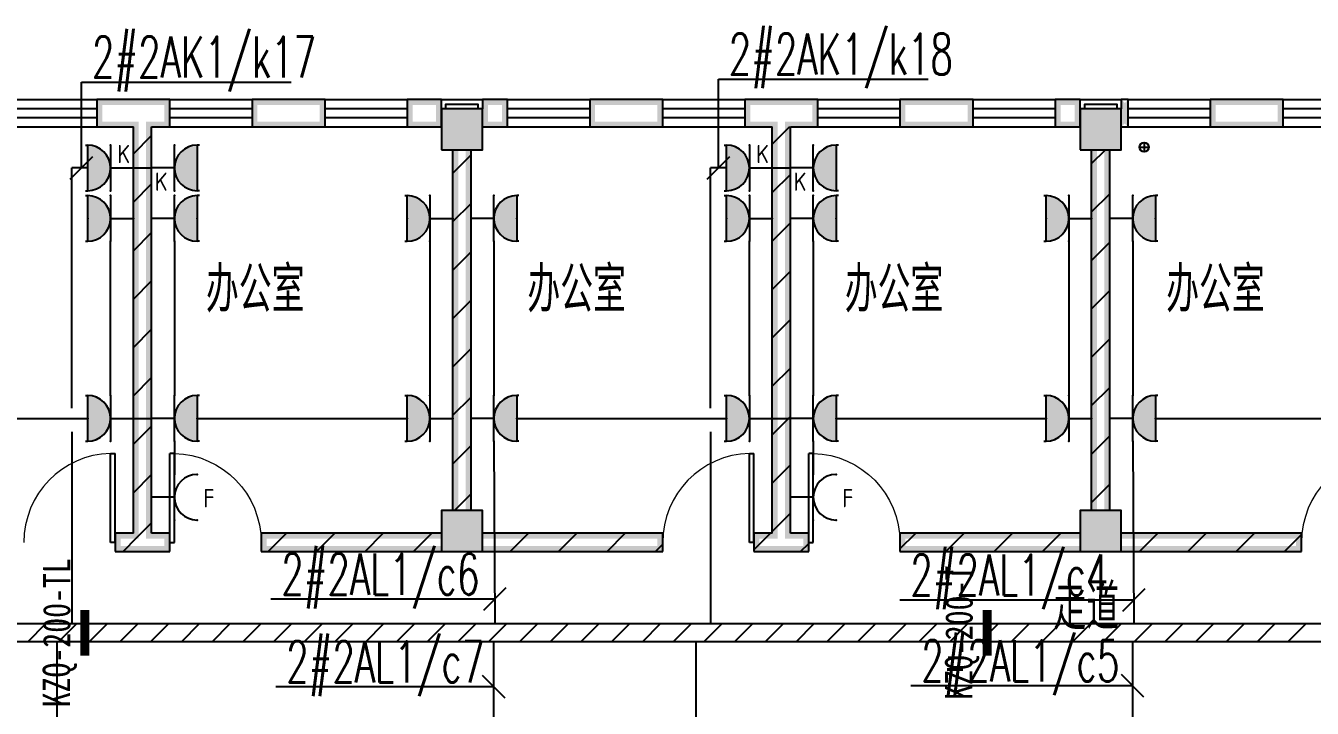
# Model space of a CAD drawing. Extents: x 101023 to 279373, y -114511 to 293844.
# Drawn here: x 201701 to 215797, y 138021 to 145498 of the extents above; entities that cross this region are included whole.
import ezdxf
from ezdxf.enums import TextEntityAlignment as Align

# ---------------------------------------------------------------- set-up
doc = ezdxf.new("R2010")
doc.units = 0
doc.header["$LTSCALE"] = 1000
doc.header["$MEASUREMENT"] = 0
for name, color, linetype in [('A-WALL-PATT', 252, 'Continuous'), ('CABLETRAY', 3, 'Continuous'), ('COLUMN', 2, 'Continuous'), ('DIM-照明', 3, 'Continuous'), ('EQUIP-插座', 3, 'Continuous'), ('PUB_HATCH', 8, 'Continuous'), ('PUB_TEXT', 7, 'Continuous'), ('PUB_WALL', 2, 'Continuous'), ('STAIR', 2, 'Continuous'), ('TEL_HATCH', 8, 'Continuous'), ('WALL', 2, 'Continuous'), ('WINDOW', 2, 'Continuous'), ('WIRE-照明', 6, 'Continuous'), ('抗震支吊架', 2, 'Continuous'), ('排水', 153, 'Continuous')]:
    doc.layers.add(name, color=color, linetype=linetype)
doc.styles.add('_TEL_ATTDEF', font='gbenor', dxfattribs={"bigfont": 'gbcbig'})
doc.styles.add('_TEL_DIM', font='simplex.shx', dxfattribs={"width": 0.8, "height": 3.5, "bigfont": 'gbcbig.shx'})
doc.styles.add('kzcad', font='', dxfattribs={"width": 0.8})
doc.styles.get("Standard").update_dxf_attribs({"font": 'simplex.shx', "width": 0.8, "bigfont": 'gbcbig.shx'})
doc.styles.get('kzcad').set_extended_font_data('SimSun')
pattern_1 = [(45, (-906447.23, -635367.28), (-265.16515, 265.16515), [])]

# ---------------------------------------------------------------- blocks, each defined once
blk = doc.blocks.new('$equip$00002810')
for p, q in [((0.5, 0.5), (-0.5, 0.5)), ((0, 0.5), (0, 0))]:
    blk.add_line(p, q)
blk.add_arc((0, 1), 0.5, 180, 0)
for p in [(-0.5, 1), (0.5, 1), (-0.5, 0.5), (0.5, 0.5), (0, 0)]:
    blk.add_point(p)
at = {"color": 7, "style": '_TEL_DIM'}
blk.add_attdef('$TEXT$', text='', height=0.4, dxfattribs=at).set_placement((0.023, 1.257), align=Align.MIDDLE_CENTER)
at = {"color": 7, "style": '_TEL_DIM', "flags": 1}
for tag in ['A', 'REMARK']:
    blk.add_attdef(tag, text='', height=0.000025, dxfattribs=at).set_placement((0, 0), align=Align.MIDDLE_CENTER)
blk = doc.blocks.new('$equip$00001237')
for p, q in [((-0.5, 1.05), (-0.5, 1)), ((-0.5, 1), (0.5, 1)), ((0.5, 1.05), (0.5, 1)), ((0.5, 0.5), (-0.5, 0.5)), ((0, 0.5), (0, 0))]:
    blk.add_line(p, q)
blk.add_arc((0, 1), 0.5, 180, 0)
for p in [(0, 1), (-0.5, 0.5), (0.5, 0.5), (0, 0)]:
    blk.add_point(p)
for points in [[(0.433, 0.75), (-0.433, 0.75), (0.5, 1), (-0.5, 1)], [(0.25, 0.567), (-0.25, 0.567), (0.433, 0.75), (-0.433, 0.75)], [(0, 0.5), (0, 0.5), (0.25, 0.567), (-0.25, 0.567)]]:
    blk.add_solid(points)
at = {"flags": 9}
blk.add_attdef('A', (0, 0), '', height=0.00002, dxfattribs=at)
blk = doc.blocks.new('$equip$00001764')
for p, q in [((-0.5, 1.05), (-0.5, 1)), ((-0.5, 1), (0.5, 1)), ((0.5, 1.05), (0.5, 1)), ((0.5, 0.5), (-0.5, 0.5)), ((0, 0.5), (0, 0))]:
    blk.add_line(p, q)
blk.add_arc((0, 1), 0.5, 180, 0)
for p in [(-0.5, 0.5), (0.5, 0.5), (0, 0)]:
    blk.add_point(p)
for points in [[(0.433, 0.75), (-0.433, 0.75), (0.5, 1), (-0.5, 1)], [(0.25, 0.567), (-0.25, 0.567), (0.433, 0.75), (-0.433, 0.75)], [(0, 0.5), (0, 0.5), (0.25, 0.567), (-0.25, 0.567)]]:
    blk.add_solid(points)
at = {"color": 7, "style": '_TEL_DIM'}
blk.add_attdef('$TEXT$', text='', height=0.4, dxfattribs=at).set_placement((0.303, 0.211), align=Align.MIDDLE_CENTER)
at = {"color": 7, "style": '_TEL_DIM', "flags": 1}
blk.add_attdef('A', text='', height=0.00002, dxfattribs=at).set_placement((0, 0), align=Align.MIDDLE_CENTER)
blk = doc.blocks.new('ng')
at = {"layer": '排水'}
for p, q in [((346041, 781408), (346041, 781308)), ((345991, 781358), (346091, 781358))]:
    blk.add_line(p, q, dxfattribs=at)
blk.add_circle((346041, 781358), 50, dxfattribs=at)
blk = doc.blocks.new('雨水管')
at = {"layer": '排水'}
blk.add_blockref('ng', (669243, -48837), dxfattribs=at)
blk = doc.blocks.new('$WINLIB2D$00000001')
at = {"color": 0}
for points in [[(-0.5, 0.5), (-0.5, -0.5)], [(-0.5, 0.5), (0.5, 0.5)], [(0.5, -0.5), (0.5, 0.5)], [(0.5, 0.167), (-0.5, 0.167)], [(0.5, -0.167), (-0.5, -0.167)], [(-0.5, -0.5), (0.5, -0.5)]]:
    blk.add_lwpolyline(points, dxfattribs=at)
blk = doc.blocks.new('_FZH')
blk.add_lwpolyline([(-0.5, -0.5), (0.5, -0.5), (0.5, 0.5), (-0.5, 0.5)], close=True)
at = {"layer": 'PUB_HATCH'}
blk.add_solid([(-0.5, -0.5), (0.5, -0.5), (-0.5, 0.5), (0.5, 0.5)], dxfattribs=at)
blk = doc.blocks.new('$DorLib2D$00000001')
for p, q in [((0.45, 0.975), (0.5, 0.975)), ((0.45, 0), (0.45, 0.975)), ((0.5, 0), (0.5, 0.975)), ((0.5, 0), (0.45, 0))]:
    blk.add_line(p, q)
at = {"lineweight": 13}
blk.add_arc((0.475, 0), 0.975, 91.4693, 180, dxfattribs=at)
blk = doc.blocks.new('A$C54854E18')
at = {"layer": 'A-WALL-PATT'}
h = blk.add_hatch(dxfattribs=at)
h.set_pattern_fill('普通砖', color=256, scale=150, style=0)
h.set_pattern_definition(pattern_1)
h.paths.add_polyline_path([(86699.9, 92588.9), (86739.9, 92595.5), (86799.9, 92655.5), (86799.9, 97105.5), (86699.9, 97205.5), (86599.9, 97105.5), (86599.9, 92655.5), (86659.9, 92595.5)])
h = blk.add_hatch(dxfattribs=at)
h.set_pattern_fill('普通砖', color=256, scale=150, style=0)
h.set_pattern_definition(pattern_1)
h.paths.add_polyline_path([(93699.9, 92588.9), (93739.9, 92595.5), (93799.9, 92655.5), (93799.9, 97105.5), (93699.9, 97205.5), (93599.9, 97105.5), (93599.9, 92655.5), (93659.9, 92595.5)])
h = blk.add_hatch(dxfattribs=at)
h.set_pattern_fill('普通砖', color=256, scale=150, style=0)
h.set_pattern_definition(pattern_1)
h.paths.add_polyline_path([(90300, 96855.5), (90100, 96855.5), (90100, 92905.5), (90300, 92905.5)])
h = blk.add_hatch(dxfattribs=at)
h.set_pattern_fill('普通砖', color=256, scale=150, style=0)
h.set_pattern_definition(pattern_1)
h.paths.add_polyline_path([(97299.9, 96855.5), (97099.9, 96855.5), (97099.9, 92905.5), (97299.9, 92905.5)])
h = blk.add_hatch(dxfattribs=at)
h.set_pattern_fill('普通砖', color=256, scale=150, style=0)
h.set_pattern_definition(pattern_1)
h.paths.add_polyline_path([(86659.9, 92595.5), (86599.9, 92655.5), (86399.9, 92655.5), (86399.9, 92455.5), (86699.9, 92455.5), (86699.9, 92588.9)])
h = blk.add_hatch(dxfattribs=at)
h.set_pattern_fill('普通砖', color=256, scale=150, style=0)
h.set_pattern_definition(pattern_1)
h.paths.add_polyline_path([(89974.9, 92455.5), (89974.9, 92655.5), (87999.9, 92655.5), (87999.9, 92455.5)])
h = blk.add_hatch(dxfattribs=at)
h.set_pattern_fill('普通砖', color=256, scale=150, style=0)
h.set_pattern_definition(pattern_1)
h.paths.add_polyline_path([(90424.9, 92655.5), (90424.9, 92455.5), (92399.9, 92455.5), (92399.9, 92655.5)])
h = blk.add_hatch(dxfattribs=at)
h.set_pattern_fill('普通砖', color=256, scale=150, style=0)
h.set_pattern_definition(pattern_1)
h.paths.add_polyline_path([(93659.9, 92595.5), (93599.9, 92655.5), (93399.9, 92655.5), (93399.9, 92455.5), (93699.9, 92455.5), (93699.9, 92588.9)])
h = blk.add_hatch(dxfattribs=at)
h.set_pattern_fill('普通砖', color=256, scale=150, style=0)
h.set_pattern_definition(pattern_1)
h.paths.add_polyline_path([(93699.9, 92588.9), (93699.9, 92455.5), (93999.9, 92455.5), (93999.9, 92655.5), (93799.9, 92655.5), (93739.9, 92595.5)])
h = blk.add_hatch(dxfattribs=at)
h.set_pattern_fill('普通砖', color=256, scale=150, style=0)
h.set_pattern_definition(pattern_1)
h.paths.add_polyline_path([(96974.9, 92455.5), (96974.9, 92655.5), (94999.9, 92655.5), (94999.9, 92455.5)])
h = blk.add_hatch(dxfattribs=at)
h.set_pattern_fill('普通砖', color=256, scale=150, style=0)
h.set_pattern_definition(pattern_1)
h.paths.add_polyline_path([(97424.9, 92655.5), (97424.9, 92455.5), (99399.9, 92455.5), (99399.9, 92655.5)])
at = {"layer": 'PUB_WALL'}
for points in [[(86699.9, 97405.5), (86200, 97405.5), (86260, 97345.5), (86699.9, 97345.5)], [(86200, 97405.5), (86200, 97105.5), (86260, 97165.5), (86260, 97345.5)], [(87000, 97405.5), (86699.9, 97405.5), (86699.9, 97345.5), (86940, 97345.5)], [(87000, 97105.5), (87000, 97405.5), (86940, 97345.5), (86940, 97165.5)], [(88700, 97405.5), (87900, 97405.5), (87960, 97345.5), (88640, 97345.5)], [(87900, 97405.5), (87900, 97105.5), (87960, 97165.5), (87960, 97345.5)], [(88700, 97105.5), (88700, 97405.5), (88640, 97345.5), (88640, 97165.5)], [(89974.9, 97405.5), (89600, 97405.5), (89660, 97345.5), (89914.9, 97345.5)], [(89600, 97405.5), (89600, 97105.5), (89660, 97165.5), (89660, 97345.5)], [(89974.9, 97105.5), (89974.9, 97405.5), (89914.9, 97345.5), (89914.9, 97165.5)], [(90425.1, 97305.5), (89975.1, 97305.5), (90035.1, 97245.5), (90365.1, 97245.5)], [(89975.1, 97305.5), (89975.1, 96855.5), (90035.1, 96915.5), (90035.1, 97245.5)], [(90425.1, 96855.5), (90425.1, 97305.5), (90365.1, 97245.5), (90365.1, 96915.5)], [(90700, 97405.5), (90424.9, 97405.5), (90484.9, 97345.5), (90640, 97345.5)], [(90424.9, 97305.5), (90425.1, 97305.5), (90425.1, 97105.7), (90484.9, 97165.5), (90484.9, 97345.5), (90424.9, 97405.5)], [(90700, 97105.5), (90700, 97405.5), (90640, 97345.5), (90640, 97165.5)], [(92400, 97405.5), (91600, 97405.5), (91660, 97345.5), (92340, 97345.5)], [(91600, 97405.5), (91600, 97105.5), (91660, 97165.5), (91660, 97345.5)], [(92400, 97105.5), (92400, 97405.5), (92340, 97345.5), (92340, 97165.5)], [(93699.9, 97405.5), (93300, 97405.5), (93360, 97345.5), (93699.9, 97345.5)], [(93300, 97405.5), (93300, 97105.5), (93360, 97165.5), (93360, 97345.5)], [(94100, 97405.5), (93699.9, 97405.5), (93699.9, 97345.5), (94040, 97345.5)], [(94100, 97105.5), (94100, 97405.5), (94040, 97345.5), (94040, 97165.5)], [(95800, 97405.5), (95000, 97405.5), (95060, 97345.5), (95740, 97345.5)], [(95000, 97405.5), (95000, 97105.5), (95060, 97165.5), (95060, 97345.5)], [(95800, 97105.5), (95800, 97405.5), (95740, 97345.5), (95740, 97165.5)], [(96974.9, 97405.5), (96700, 97405.5), (96760, 97345.5), (96914.9, 97345.5)], [(96700, 97405.5), (96700, 97105.5), (96760, 97165.5), (96760, 97345.5)], [(96974.9, 97105.5), (96974.9, 97405.5), (96914.9, 97345.5), (96914.9, 97165.5)], [(97425.1, 97305.5), (96975.1, 97305.5), (97035.1, 97245.5), (97365.1, 97245.5)], [(96975.1, 97305.5), (96975.1, 96855.5), (97035.1, 96915.5), (97035.1, 97245.5)], [(97425.1, 96855.5), (97425.1, 97305.5), (97365.1, 97245.5), (97365.1, 96915.5)], [(97424.9, 97305.5), (97425.1, 97305.5), (97425.1, 97105.7), (97484.9, 97165.5), (97484.9, 97345.5), (97424.9, 97405.5)], [(97500, 97105.5), (97500, 97405.5), (97440, 97345.5), (97440, 97165.5)], [(99200, 97405.5), (98400, 97405.5), (98460, 97345.5), (99140, 97345.5)], [(98400, 97405.5), (98400, 97105.5), (98460, 97165.5), (98460, 97345.5)], [(99200, 97105.5), (99200, 97405.5), (99140, 97345.5), (99140, 97165.5)], [(86200, 97105.5), (86599.9, 97105.5), (86659.9, 97165.5), (86260, 97165.5)], [(86599.9, 92655.5), (86599.9, 97105.5), (86659.9, 97165.5), (86659.9, 92595.5)], [(86799.9, 92655.5), (86799.9, 97105.5), (86739.9, 97165.5), (86739.9, 92595.5)], [(86799.9, 97105.5), (87000, 97105.5), (86940, 97165.5), (86739.9, 97165.5)], [(87900, 97105.5), (88700, 97105.5), (88640, 97165.5), (87960, 97165.5)], [(89600, 97105.5), (89974.9, 97105.5), (89914.9, 97165.5), (89660, 97165.5)], [(90425.1, 97105.7), (90425.1, 97105.5), (90700, 97105.5), (90640, 97165.5), (90484.9, 97165.5)], [(91600, 97105.5), (92400, 97105.5), (92340, 97165.5), (91660, 97165.5)], [(93300, 97105.5), (93599.9, 97105.5), (93659.9, 97165.5), (93360, 97165.5)], [(93599.9, 92655.5), (93599.9, 97105.5), (93659.9, 97165.5), (93659.9, 92595.5)], [(93799.9, 92655.5), (93799.9, 97105.5), (93739.9, 97165.5), (93739.9, 92595.5)], [(93799.9, 97105.5), (94100, 97105.5), (94040, 97165.5), (93739.9, 97165.5)], [(95000, 97105.5), (95800, 97105.5), (95740, 97165.5), (95060, 97165.5)], [(96700, 97105.5), (96974.9, 97105.5), (96914.9, 97165.5), (96760, 97165.5)], [(98400, 97105.5), (99200, 97105.5), (99140, 97165.5), (98460, 97165.5)], [(89975.1, 96855.5), (90425.1, 96855.5), (90365.1, 96915.5), (90035.1, 96915.5)], [(90160, 96855.5), (90100, 96855.5), (90100, 92905.5), (90160, 92905.5)], [(90300, 96855.5), (90240, 96855.5), (90240, 92905.5), (90300, 92905.5)], [(96975.1, 96855.5), (97425.1, 96855.5), (97365.1, 96915.5), (97035.1, 96915.5)], [(97159.9, 96855.5), (97099.9, 96855.5), (97099.9, 92905.5), (97159.9, 92905.5)], [(97299.9, 96855.5), (97239.9, 96855.5), (97239.9, 92905.5), (97299.9, 92905.5)], [(90424.9, 92905.5), (89974.9, 92905.5), (90034.9, 92845.5), (90364.9, 92845.5)], [(89974.9, 92905.5), (89974.9, 92455.5), (90034.9, 92515.5), (90034.9, 92845.5)], [(90424.9, 92455.5), (90424.9, 92905.5), (90364.9, 92845.5), (90364.9, 92515.5)], [(97424.9, 92905.5), (96974.9, 92905.5), (97034.9, 92845.5), (97364.9, 92845.5)], [(96974.9, 92905.5), (96974.9, 92455.5), (97034.9, 92515.5), (97034.9, 92845.5)], [(97424.9, 92455.5), (97424.9, 92905.5), (97364.9, 92845.5), (97364.9, 92515.5)], [(86599.9, 92655.5), (86399.9, 92655.5), (86459.9, 92595.5), (86659.9, 92595.5)], [(86399.9, 92655.5), (86399.9, 92455.5), (86459.9, 92515.5), (86459.9, 92595.5)], [(86999.9, 92655.5), (86799.9, 92655.5), (86739.9, 92595.5), (86939.9, 92595.5)], [(86999.9, 92455.5), (86999.9, 92655.5), (86939.9, 92595.5), (86939.9, 92515.5)], [(89974.9, 92595.5), (89974.9, 92655.5), (87999.9, 92655.5), (88059.9, 92595.5)], [(87999.9, 92655.5), (87999.9, 92455.5), (88059.9, 92515.5), (88059.9, 92595.5)], [(90424.9, 92655.5), (90424.9, 92595.5), (92339.9, 92595.5), (92399.9, 92655.5)], [(92399.9, 92455.5), (92399.9, 92655.5), (92339.9, 92595.5), (92339.9, 92515.5)], [(93599.9, 92655.5), (93399.9, 92655.5), (93459.9, 92595.5), (93659.9, 92595.5)], [(93399.9, 92655.5), (93399.9, 92455.5), (93459.9, 92515.5), (93459.9, 92595.5)], [(93999.9, 92655.5), (93799.9, 92655.5), (93739.9, 92595.5), (93939.9, 92595.5)], [(93999.9, 92455.5), (93999.9, 92655.5), (93939.9, 92595.5), (93939.9, 92515.5)], [(96974.9, 92595.5), (96974.9, 92655.5), (94999.9, 92655.5), (95059.9, 92595.5)], [(94999.9, 92655.5), (94999.9, 92455.5), (95059.9, 92515.5), (95059.9, 92595.5)], [(97424.9, 92655.5), (97424.9, 92595.5), (99339.9, 92595.5), (99399.9, 92655.5)], [(99399.9, 92455.5), (99399.9, 92655.5), (99339.9, 92595.5), (99339.9, 92515.5)], [(86399.9, 92455.5), (86699.9, 92455.5), (86699.9, 92515.5), (86459.9, 92515.5)], [(86699.9, 92455.5), (86999.9, 92455.5), (86939.9, 92515.5), (86699.9, 92515.5)], [(89974.9, 92455.5), (89974.9, 92515.5), (88059.9, 92515.5), (87999.9, 92455.5)], [(89974.9, 92455.5), (90424.9, 92455.5), (90364.9, 92515.5), (90034.9, 92515.5)], [(90424.9, 92515.5), (90424.9, 92455.5), (92399.9, 92455.5), (92339.9, 92515.5)], [(93399.9, 92455.5), (93699.9, 92455.5), (93699.9, 92515.5), (93459.9, 92515.5)], [(93699.9, 92455.5), (93999.9, 92455.5), (93939.9, 92515.5), (93699.9, 92515.5)], [(96974.9, 92455.5), (96974.9, 92515.5), (95059.9, 92515.5), (94999.9, 92455.5)], [(96974.9, 92455.5), (97424.9, 92455.5), (97364.9, 92515.5), (97034.9, 92515.5)], [(97424.9, 92515.5), (97424.9, 92455.5), (99399.9, 92455.5), (99339.9, 92515.5)]]:
    blk.add_hatch(color=256, dxfattribs=at).paths.add_polyline_path(points)
for points in [[(89974.9, 97305.5), (89974.9, 97405.5), (90424.9, 97405.5), (90424.9, 97305.5)], [(90024.9, 97305.5), (90024.9, 97355.5), (90374.9, 97355.5), (90374.9, 97305.5)], [(96974.9, 97305.5), (96974.9, 97405.5), (97424.9, 97405.5), (97424.9, 97305.5)], [(97024.9, 97305.5), (97024.9, 97355.5), (97374.9, 97355.5), (97374.9, 97305.5)]]:
    blk.add_lwpolyline(points)
at = {"layer": 'WALL'}
for p, q in [((86699.9, 97405.5), (86200, 97405.5)), ((86200, 97405.5), (86200, 97105.5)), ((87000, 97405.5), (86699.9, 97405.5)), ((87000, 97105.5), (87000, 97405.5)), ((88700, 97405.5), (87900, 97405.5)), ((87900, 97405.5), (87900, 97105.5)), ((88700, 97105.5), (88700, 97405.5)), ((89974.9, 97405.5), (89600, 97405.5)), ((89600, 97405.5), (89600, 97105.5)), ((89974.9, 97105.5), (89974.9, 97405.5)), ((90700, 97405.5), (90424.9, 97405.5)), ((90424.9, 97405.5), (90424.9, 97305.5)), ((90700, 97105.5), (90700, 97405.5)), ((92400, 97405.5), (91600, 97405.5)), ((91600, 97405.5), (91600, 97105.5)), ((92400, 97105.5), (92400, 97405.5)), ((93699.9, 97405.5), (93300, 97405.5)), ((93300, 97405.5), (93300, 97105.5)), ((94100, 97405.5), (93699.9, 97405.5)), ((94100, 97105.5), (94100, 97405.5)), ((95800, 97405.5), (95000, 97405.5)), ((95000, 97405.5), (95000, 97105.5)), ((95800, 97105.5), (95800, 97405.5)), ((96974.9, 97405.5), (96700, 97405.5)), ((96700, 97405.5), (96700, 97105.5)), ((96974.9, 97105.5), (96974.9, 97405.5)), ((97500, 97405.5), (97424.9, 97405.5)), ((97424.9, 97405.5), (97424.9, 97305.5)), ((97500, 97105.5), (97500, 97405.5)), ((99200, 97405.5), (98400, 97405.5)), ((98400, 97405.5), (98400, 97105.5)), ((99200, 97105.5), (99200, 97405.5)), ((86200, 97105.5), (86599.9, 97105.5)), ((86599.9, 92655.5), (86599.9, 97105.5)), ((86799.9, 92655.5), (86799.9, 97105.5)), ((86799.9, 97105.5), (87000, 97105.5)), ((87900, 97105.5), (88700, 97105.5)), ((89600, 97105.5), (89974.9, 97105.5)), ((90425.1, 97105.5), (90700, 97105.5)), ((91600, 97105.5), (92400, 97105.5)), ((93300, 97105.5), (93599.9, 97105.5)), ((93599.9, 92655.5), (93599.9, 97105.5)), ((93799.9, 92655.5), (93799.9, 97105.5)), ((93799.9, 97105.5), (94100, 97105.5)), ((95000, 97105.5), (95800, 97105.5)), ((96700, 97105.5), (96974.9, 97105.5)), ((97425.1, 97105.5), (97500, 97105.5)), ((98400, 97105.5), (99200, 97105.5)), ((90100, 92905.5), (90100, 96855.5)), ((90300, 92905.5), (90300, 96855.5)), ((97099.9, 92905.5), (97099.9, 96855.5)), ((97299.9, 92905.5), (97299.9, 96855.5)), ((86599.9, 92655.5), (86399.9, 92655.5)), ((86399.9, 92655.5), (86399.9, 92455.5)), ((86999.9, 92655.5), (86799.9, 92655.5)), ((86999.9, 92455.5), (86999.9, 92655.5)), ((89974.9, 92655.5), (87999.9, 92655.5)), ((87999.9, 92655.5), (87999.9, 92455.5)), ((92399.9, 92655.5), (90424.9, 92655.5)), ((92399.9, 92455.5), (92399.9, 92655.5)), ((93599.9, 92655.5), (93399.9, 92655.5)), ((93399.9, 92655.5), (93399.9, 92455.5)), ((93999.9, 92655.5), (93799.9, 92655.5)), ((93999.9, 92455.5), (93999.9, 92655.5)), ((96974.9, 92655.5), (94999.9, 92655.5)), ((94999.9, 92655.5), (94999.9, 92455.5)), ((99399.9, 92655.5), (97424.9, 92655.5)), ((99399.9, 92455.5), (99399.9, 92655.5)), ((86399.9, 92455.5), (86699.9, 92455.5)), ((86699.9, 92455.5), (86999.9, 92455.5)), ((87999.9, 92455.5), (89974.9, 92455.5)), ((90424.9, 92455.5), (92399.9, 92455.5)), ((93399.9, 92455.5), (93699.9, 92455.5)), ((93699.9, 92455.5), (93999.9, 92455.5)), ((94999.9, 92455.5), (96974.9, 92455.5)), ((97424.9, 92455.5), (99399.9, 92455.5))]:
    blk.add_line(p, q, dxfattribs=at)
blk.add_blockref('雨水管', (-917608.2, -635636.5))
at = {"layer": 'COLUMN'}
for p, xscale, yscale, zscale, rotation in [((90200.1, 97080.5), 449.9999995146645, 450.0000003768364, 450.0000003768364, 359.9999999772178), ((97200.1, 97080.5), 449.9999995146645, 450.0000003768364, 450.0000003768364, 359.9999999772178), ((90199.9, 92680.5), 449.9999994899845, 450.0000001534354, 450.0000001534354, 359.9999999772327), ((97199.9, 92680.5), 449.9999994899845, 450.0000001534354, 450.0000001534354, 359.9999999772327)]:
    blk.add_blockref('_FZH', p, dxfattribs=dict(at, xscale=xscale, yscale=yscale, zscale=zscale, rotation=rotation))
at = {"layer": 'WINDOW', "xscale": -900, "yscale": 300, "zscale": 900, "rotation": 180}
for p in [(85750, 97255.5), (87450, 97255.5), (89150, 97255.5), (91150, 97255.5), (92850, 97255.5), (94550, 97255.5), (96250, 97255.5), (97950, 97255.5), (99650, 97255.5)]:
    blk.add_blockref('$WINLIB2D$00000001', p, dxfattribs=at)
at = {"layer": 'WINDOW', "yscale": 1000}
for p, xscale, zscale in [((85899.9, 92555.5), 1000, 1000), ((87499.9, 92555.5), -1000, -1000), ((92899.9, 92555.5), 1000, -1000), ((94499.9, 92555.5), -1000, 1000), ((99899.9, 92555.5), 1000, -1000)]:
    blk.add_blockref('$DorLib2D$00000001', p, dxfattribs=dict(at, xscale=xscale, zscale=zscale))
at = {"layer": 'PUB_TEXT'}
for s, p in [('办公室', (87394.7, 95076.4)), ('办公室', (90916.7, 95076.4)), ('办公室', (94394.7, 95076.4)), ('办公室', (97916.7, 95076.4)), ('走道', (96681.3, 91599.4))]:
    blk.add_text(s, height=500, dxfattribs=at).set_placement(p)

msp = doc.modelspace()

# ---------------------------------------------------------------- linework, layer by layer
at = {"layer": 'CABLETRAY'}
for p, q in [((191861, 138948), (232608, 138948)), ((232608, 138748), (191861, 138748))]:
    msp.add_line(p, q, dxfattribs=at)
at = {"layer": 'DIM-照明'}
for p, q in [((202189, 143816), (202437, 144064)), ((209167, 143816), (209414, 144064)), ((206963, 139340), (206717, 139091)), ((213963, 139329), (213718, 139080)), ((206953, 138131), (206706, 138379)), ((213953, 138142), (213706, 138390))]:
    msp.add_line(p, q, dxfattribs=at)
for points in [[(202313, 143940), (202313, 144879)], [(202313, 144879), (204609, 144879)], [(209290, 143940), (209290, 144912)], [(209290, 144912), (211587, 144912)], [(206463, 139215), (204388, 139215)], [(206840, 139215), (206463, 139215)], [(213377, 139205), (211280, 139205)], [(213840, 139205), (213377, 139205)], [(206527, 138255), (204441, 138255)], [(206830, 138255), (206527, 138255)], [(213485, 138266), (211399, 138266)], [(213830, 138266), (213485, 138266)]]:
    msp.add_lwpolyline(points, dxfattribs=at)
at = {"layer": 'TEL_HATCH', "linetype": 'Continuous'}
for p, q in [((201722, 138748), (201922, 138948)), ((201722, 138748), (201922, 138948)), ((201722, 138748), (201922, 138948)), ((202059, 138748), (202259, 138948)), ((202059, 138748), (202259, 138948)), ((202059, 138748), (202259, 138948)), ((202395, 138748), (202595, 138948)), ((202395, 138748), (202595, 138948)), ((202395, 138748), (202595, 138948)), ((202732, 138748), (202932, 138948)), ((202732, 138748), (202932, 138948)), ((202732, 138748), (202932, 138948)), ((203069, 138748), (203269, 138948)), ((203069, 138748), (203269, 138948)), ((203069, 138748), (203269, 138948)), ((203406, 138748), (203606, 138948)), ((203406, 138748), (203606, 138948)), ((203406, 138748), (203606, 138948)), ((203742, 138748), (203942, 138948)), ((203742, 138748), (203942, 138948)), ((203742, 138748), (203942, 138948)), ((204079, 138748), (204279, 138948)), ((204079, 138748), (204279, 138948)), ((204079, 138748), (204279, 138948)), ((204416, 138748), (204616, 138948)), ((204416, 138748), (204616, 138948)), ((204416, 138748), (204616, 138948)), ((204753, 138748), (204953, 138948)), ((204753, 138748), (204953, 138948)), ((204753, 138748), (204953, 138948)), ((205089, 138748), (205289, 138948)), ((205089, 138748), (205289, 138948)), ((205089, 138748), (205289, 138948)), ((205426, 138748), (205626, 138948)), ((205426, 138748), (205626, 138948)), ((205426, 138748), (205626, 138948)), ((205763, 138748), (205963, 138948)), ((205763, 138748), (205963, 138948)), ((205763, 138748), (205963, 138948)), ((206100, 138748), (206300, 138948)), ((206100, 138748), (206300, 138948)), ((206100, 138748), (206300, 138948)), ((206436, 138748), (206636, 138948)), ((206436, 138748), (206636, 138948)), ((206436, 138748), (206636, 138948)), ((206773, 138748), (206973, 138948)), ((206773, 138748), (206973, 138948)), ((206773, 138748), (206973, 138948)), ((207110, 138748), (207310, 138948)), ((207110, 138748), (207310, 138948)), ((207110, 138748), (207310, 138948)), ((207447, 138748), (207647, 138948)), ((207447, 138748), (207647, 138948)), ((207447, 138748), (207647, 138948)), ((207784, 138748), (207984, 138948)), ((207784, 138748), (207984, 138948)), ((207784, 138748), (207984, 138948)), ((208120, 138748), (208320, 138948)), ((208120, 138748), (208320, 138948)), ((208120, 138748), (208320, 138948)), ((208457, 138748), (208657, 138948)), ((208457, 138748), (208657, 138948)), ((208457, 138748), (208657, 138948)), ((208794, 138748), (208994, 138948)), ((208794, 138748), (208994, 138948)), ((208794, 138748), (208994, 138948)), ((209131, 138748), (209331, 138948)), ((209131, 138748), (209331, 138948)), ((209131, 138748), (209331, 138948)), ((209467, 138748), (209667, 138948)), ((209467, 138748), (209667, 138948)), ((209467, 138748), (209667, 138948)), ((209804, 138748), (210004, 138948)), ((209804, 138748), (210004, 138948)), ((209804, 138748), (210004, 138948)), ((210141, 138748), (210341, 138948)), ((210141, 138748), (210341, 138948)), ((210141, 138748), (210341, 138948)), ((210478, 138748), (210678, 138948)), ((210478, 138748), (210678, 138948)), ((210478, 138748), (210678, 138948)), ((210814, 138748), (211014, 138948)), ((210814, 138748), (211014, 138948)), ((210814, 138748), (211014, 138948)), ((211151, 138748), (211351, 138948)), ((211151, 138748), (211351, 138948)), ((211151, 138748), (211351, 138948)), ((211488, 138748), (211688, 138948)), ((211488, 138748), (211688, 138948)), ((211488, 138748), (211688, 138948)), ((211825, 138748), (212025, 138948)), ((211825, 138748), (212025, 138948)), ((211825, 138748), (212025, 138948)), ((212161, 138748), (212361, 138948)), ((212161, 138748), (212361, 138948)), ((212161, 138748), (212361, 138948)), ((212498, 138748), (212698, 138948)), ((212498, 138748), (212698, 138948)), ((212498, 138748), (212698, 138948)), ((212835, 138748), (213035, 138948)), ((212835, 138748), (213035, 138948)), ((212835, 138748), (213035, 138948)), ((213172, 138748), (213372, 138948)), ((213172, 138748), (213372, 138948)), ((213172, 138748), (213372, 138948)), ((213508, 138748), (213708, 138948)), ((213508, 138748), (213708, 138948)), ((213508, 138748), (213708, 138948)), ((213845, 138748), (214045, 138948)), ((213845, 138748), (214045, 138948)), ((213845, 138748), (214045, 138948)), ((214182, 138748), (214382, 138948)), ((214182, 138748), (214382, 138948)), ((214182, 138748), (214382, 138948)), ((214519, 138748), (214719, 138948)), ((214519, 138748), (214719, 138948)), ((214519, 138748), (214719, 138948)), ((214855, 138748), (215055, 138948)), ((214855, 138748), (215055, 138948)), ((214855, 138748), (215055, 138948)), ((215192, 138748), (215392, 138948)), ((215192, 138748), (215392, 138948)), ((215192, 138748), (215392, 138948)), ((215529, 138748), (215729, 138948)), ((215529, 138748), (215729, 138948)), ((215529, 138748), (215729, 138948))]:
    msp.add_line(p, q, dxfattribs=at)
at = {"layer": 'WIRE-照明'}
for p, q in [((202380, 143940), (202204, 143940)), ((202204, 141310), (202204, 143940)), ((209380, 143940), (209204, 143940)), ((209204, 141310), (209204, 143940)), ((202204, 141048), (202204, 138948)), ((209204, 141048), (209204, 138948)), ((202043, 138748), (202043, 136250)), ((206830, 136288), (206830, 138748)), ((209043, 138748), (209043, 136150)), ((213830, 136288), (213830, 138748))]:
    msp.add_line(p, q, dxfattribs=at)
at = {"layer": 'WIRE-照明', "linetype": 'Continuous'}
for p, q in [((202880, 143940), (203080, 143940)), ((209880, 143940), (210080, 143940)), ((202630, 141447), (202630, 143137)), ((203330, 143137), (203330, 141447)), ((206130, 143137), (206130, 141447)), ((206830, 143137), (206830, 141447)), ((209630, 141447), (209630, 143137)), ((210330, 143137), (210330, 141447)), ((213130, 143137), (213130, 141447)), ((213830, 143137), (213830, 141447)), ((200080, 141197), (202380, 141197)), ((202880, 141197), (203080, 141197)), ((203580, 141197), (205880, 141197)), ((207080, 141197), (209380, 141197)), ((209880, 141197), (210080, 141197)), ((210580, 141197), (212880, 141197)), ((214080, 141197), (216380, 141197)), ((203330, 140947), (203330, 140583)), ((206830, 140947), (206842, 138948)), ((210330, 140947), (210330, 140583)), ((213830, 140947), (213842, 138948))]:
    msp.add_line(p, q, dxfattribs=at)
at = {"layer": '抗震支吊架', "color": 2, "const_width": 100}
for points in [[(202348, 138598), (202348, 139098)], [(212235, 138598), (212235, 139098)]]:
    msp.add_lwpolyline(points, dxfattribs=at)

# ---------------------------------------------------------------- block references
at = {"layer": 'EQUIP-插座'}
ref = msp.add_blockref('$equip$00001764', (202880, 143940), dxfattribs=dict(at, xscale=500, yscale=500, zscale=500, rotation=90))
ref.add_attrib('$TEXT$', 'K', dxfattribs={"layer": '0', "color": 7, "height": 200, "style": '_TEL_ATTDEF'}).set_placement((202774, 144092), align=Align.MIDDLE_CENTER)
ref = msp.add_blockref('$equip$00001764', (203080, 143940), dxfattribs=dict(at, xscale=500, yscale=500, zscale=500, rotation=270))
ref.add_attrib('$TEXT$', 'K', dxfattribs={"layer": '0', "color": 7, "height": 200, "style": '_TEL_ATTDEF'}).set_placement((203185, 143789), align=Align.MIDDLE_CENTER)
ref = msp.add_blockref('$equip$00001764', (209880, 143940), dxfattribs=dict(at, xscale=500, yscale=500, zscale=500, rotation=90))
ref.add_attrib('$TEXT$', 'K', dxfattribs={"layer": '0', "color": 7, "height": 200, "style": '_TEL_ATTDEF'}).set_placement((209774, 144092), align=Align.MIDDLE_CENTER)
ref = msp.add_blockref('$equip$00001764', (210080, 143940), dxfattribs=dict(at, xscale=500, yscale=500, zscale=500, rotation=270))
ref.add_attrib('$TEXT$', 'K', dxfattribs={"layer": '0', "color": 7, "height": 200, "style": '_TEL_ATTDEF'}).set_placement((210185, 143789), align=Align.MIDDLE_CENTER)
at = {"layer": 'EQUIP-插座', "xscale": 500, "yscale": 500, "zscale": 500}
for p, rotation in [((202880, 143387), 90), ((203080, 143387), 270), ((206380, 143387), 90), ((206580, 143387), 270), ((209880, 143387), 90), ((210080, 143387), 270), ((213380, 143387), 90), ((213580, 143387), 270), ((202880, 141197), 90), ((203080, 141197), 270), ((206380, 141197), 90), ((206580, 141197), 270), ((209880, 141197), 90), ((210080, 141197), 270), ((213380, 141197), 90), ((213580, 141197), 270)]:
    msp.add_blockref('$equip$00001237', p, dxfattribs=dict(at, rotation=rotation))
at = {"layer": 'EQUIP-插座'}
ref = msp.add_blockref('$equip$00002810', (203080, 140333), dxfattribs=dict(at, xscale=500, yscale=500, zscale=500, rotation=270))
ref.add_attrib('$TEXT$', 'F', dxfattribs={"layer": '0', "color": 7, "height": 200, "style": '_TEL_ATTDEF'}).set_placement((203708, 140322), align=Align.MIDDLE_CENTER)
ref = msp.add_blockref('$equip$00002810', (210080, 140333), dxfattribs=dict(at, xscale=500, yscale=500, zscale=500, rotation=270))
ref.add_attrib('$TEXT$', 'F', dxfattribs={"layer": '0', "color": 7, "height": 200, "style": '_TEL_ATTDEF'}).set_placement((210708, 140322), align=Align.MIDDLE_CENTER)
at = {"layer": 'STAIR'}
msp.add_blockref('A$C54854E18', (116280, 47283), dxfattribs=at)

# ---------------------------------------------------------------- texts
at = {"layer": 'DIM-照明', "color": 7, "style": '_TEL_DIM', "width": 0.64}
for s, p in [('2#2AK1/k18', (209403, 144962)), ('2#2AK1/k17', (202426, 144929)), ('2#2AL1/c6', (204500, 139265)), ('2#2AL1/c4', (211393, 139255)), ('2#2AL1/c7', (204554, 138305)), ('2#2AL1/c5', (211512, 138316))]:
    msp.add_text(s, height=450, dxfattribs=at).set_placement(p)
at = {"layer": '抗震支吊架', "color": 2, "style": 'kzcad', "width": 0.8}
for s, p in [('KZQ-200-TL', (202188, 138848)), ('KZQ-200-T', (212075, 138848))]:
    msp.add_text(s, height=300, rotation=89.8854, dxfattribs=at).set_placement(p, align=Align.CENTER)

doc.saveas('drawing.dxf')
